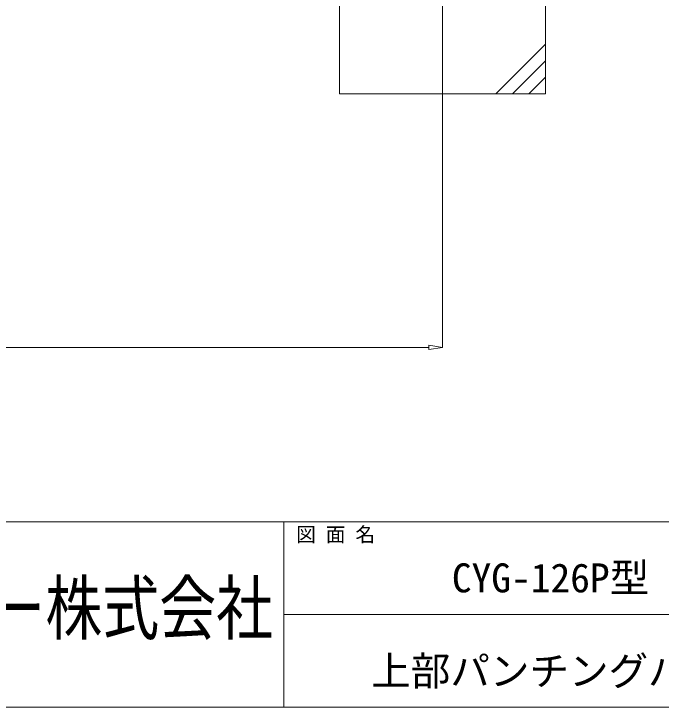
# Model space of a CAD drawing. Units: millimetres, scale not verified. Extents: x -12090 to 12090, y -18325 to 18325.
# Drawn here: x 669 to 3812, y 1675 to 5043 of the extents above; entities that cross this region are included whole.
import ezdxf
from ezdxf.enums import TextEntityAlignment as Align

# ---------------------------------------------------------------- set-up
doc = ezdxf.new("R2010")
doc.units = ezdxf.units.MM
doc.header["$LTSCALE"] = 90
doc.linetypes.add('CHAIN2', pattern=[12, 9, -1, 1, -1])
for name, color, linetype, lineweight in [('0-9_基礎工事用PCA大', 134, 'Continuous', 18), ('0-A_図面枠', 134, 'Continuous', 18), ('0-B_寸法', 134, 'Continuous', 18), ('1-6_通芯', 134, 'CHAIN2', 18)]:
    doc.layers.add(name, color=color, linetype=linetype, lineweight=lineweight)
doc.styles.add('ＭＳ ゴシック', font='')
doc.styles.get('ＭＳ ゴシック').set_extended_font_data('MS Gothic')

msp = doc.modelspace()

# ---------------------------------------------------------------- linework, layer by layer
at = {"layer": '0-9_基礎工事用PCA大'}
for p, q in [((3249.81, 4895), (3009.81, 4655)), ((3249.81, 4815), (3089.81, 4655)), ((3249.81, 4735), (3169.81, 4655))]:
    msp.add_line(p, q, dxfattribs=at)
msp.add_lwpolyline([(2249.81, 4655), (3249.81, 4655), (3249.81, 5655), (2249.81, 5655)], close=True, dxfattribs=at)
at = {"layer": '0-A_図面枠'}
for p, q in [((-12090.19, 2575), (12059.81, 2575)), ((1979.81, 2575), (1979.81, 1675)), ((1979.81, 2125), (12059.81, 2125))]:
    msp.add_line(p, q, dxfattribs=at)
msp.add_lwpolyline([(-12090.19, 18325), (12059.81, 18325), (12059.81, 1675), (-12090.19, 1675)], close=True, dxfattribs=at)
at = {"layer": '0-B_寸法'}
for p, q in [((2749.81, 4654), (2749.81, 3421.85)), ((2683.81, 3422.85), (-9884.2, 3422.85)), ((2683.81, 3433.85), (2749.81, 3422.85)), ((2683.81, 3433.85), (2683.81, 3411.85)), ((2749.81, 3422.85), (2683.81, 3411.85))]:
    msp.add_line(p, q, dxfattribs=at)
at = {"layer": '1-6_通芯'}
msp.add_line((2749.81, 4655), (2749.81, 6567), dxfattribs=at)

# ---------------------------------------------------------------- texts
at = {"layer": '0-A_図面枠', "style": 'ＭＳ ゴシック'}
for s, height, p in [('図 面 名', 70.38, (2039.81, 2457.4)), ('CYG-126P型\u3000標準図', 140.8, (2795.8, 2190.26)), ('上部パンチングパネル仕様', 140.8, (2404.41, 1738.13))]:
    msp.add_text(s, height=height, dxfattribs=at).set_placement(p, align=Align.BOTTOM_LEFT)
at = {"layer": '0-A_図面枠', "style": 'ＭＳ ゴシック', "width": 0.8}
msp.add_text('日本セイフティー株式会社', height=253.4, dxfattribs=at).set_placement((-1390.1, 1953.97), align=Align.BOTTOM_LEFT)

doc.saveas('drawing.dxf')
